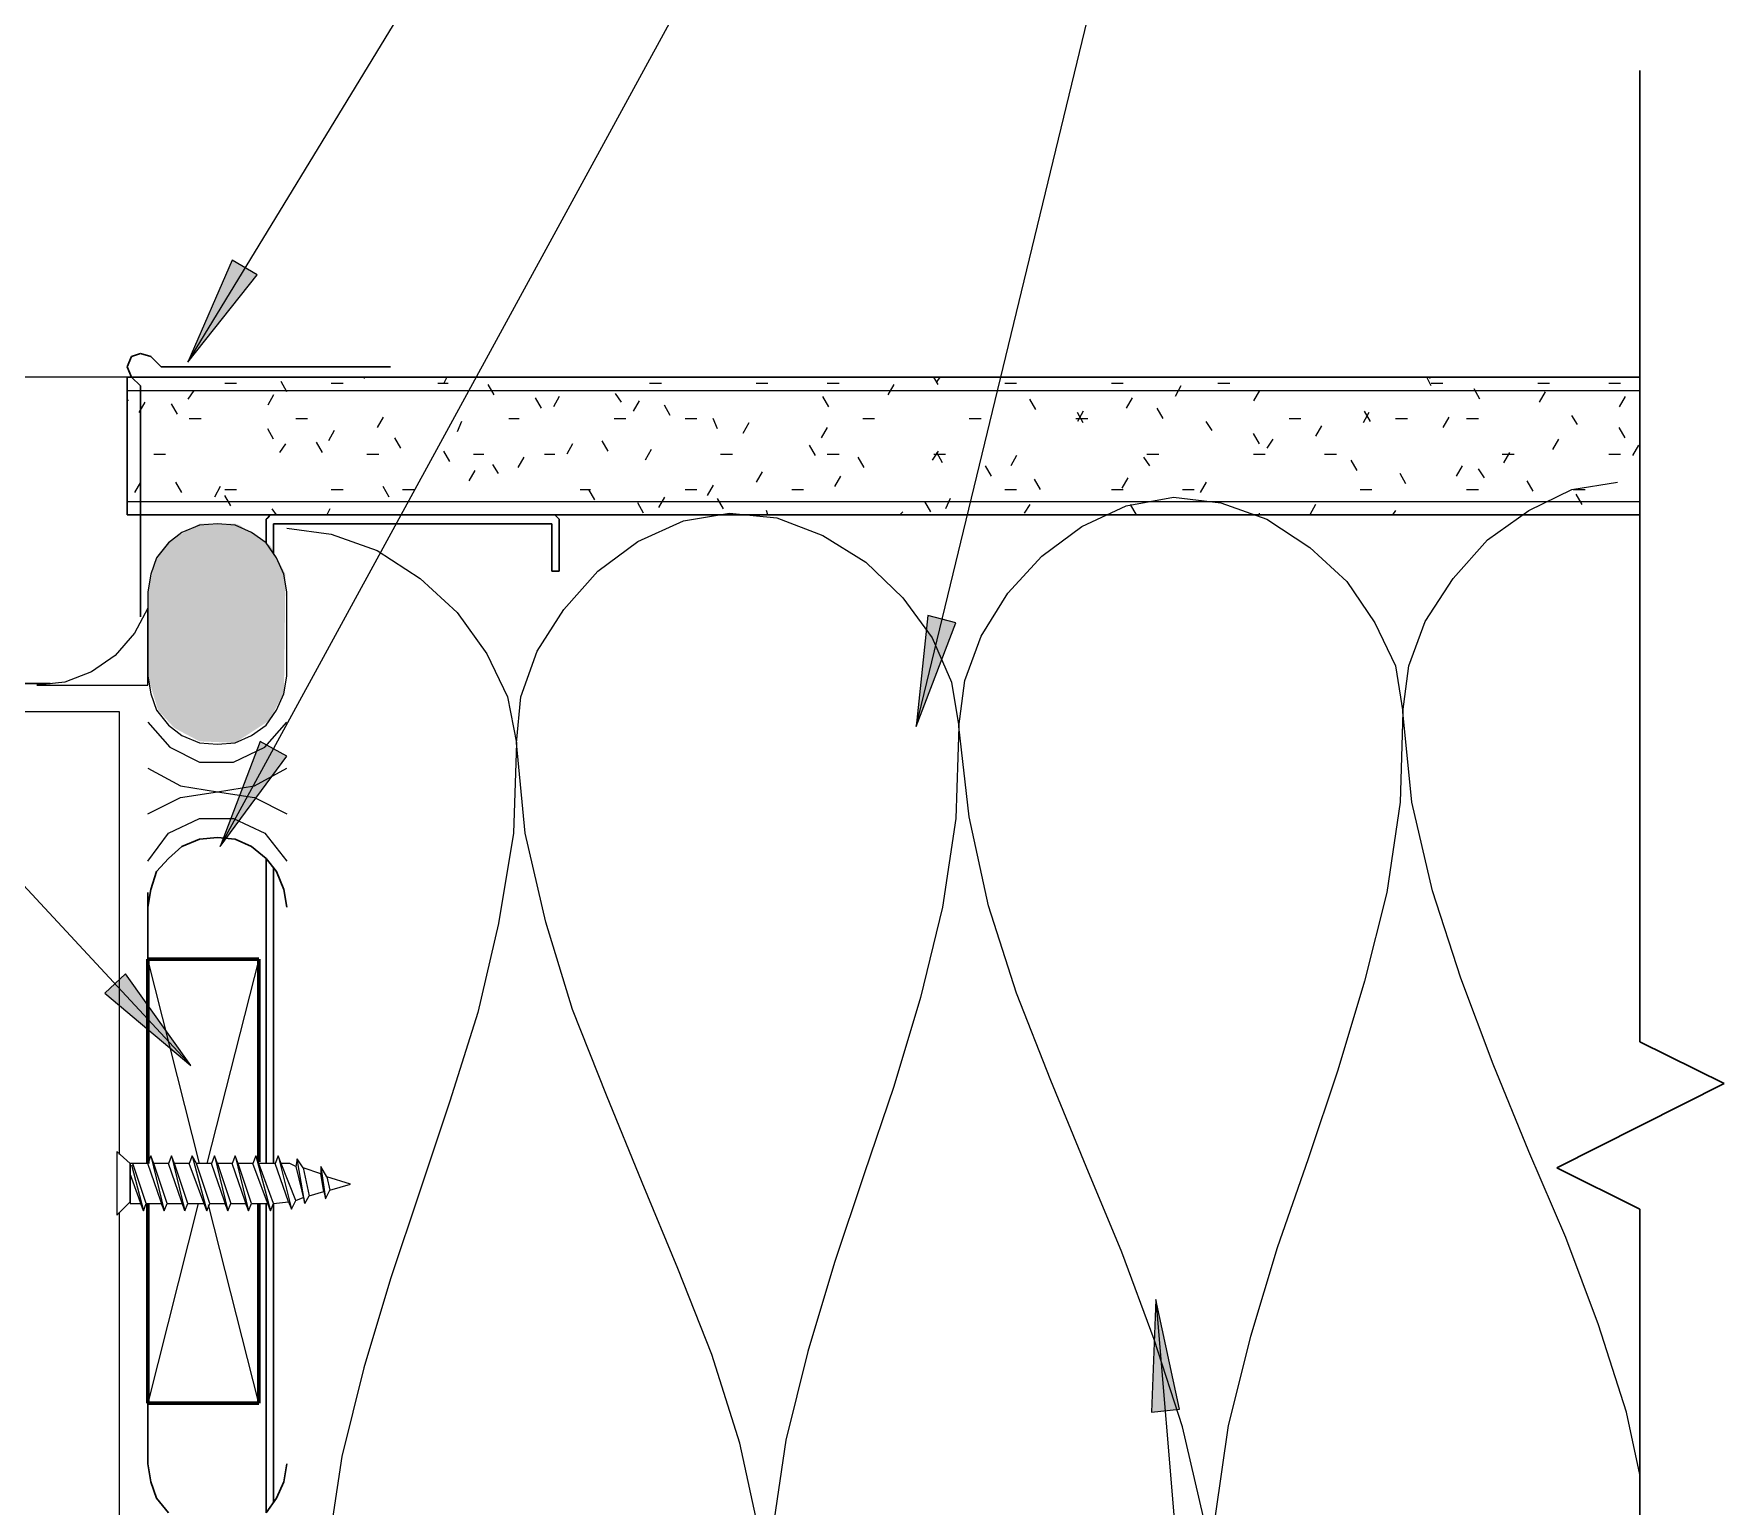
# Model space of a CAD drawing. Header units: inches. Extents: x -6061 to 13621, y -296 to 7483.
# Drawn here: x 939.7 to 1031.1, y 2628.9 to 2708.5 of the extents above; entities that cross this region are included whole.
import ezdxf
from ezdxf.xclip import XClip

# ---------------------------------------------------------------- set-up
doc = ezdxf.new("R2010")
doc.units = ezdxf.units.IN
doc.header["$MEASUREMENT"] = 0
doc.header["$XCLIPFRAME"] = 0
doc.layers.get('0').update_dxf_attribs({"linetype": 'CONTINUOUS'})

# ---------------------------------------------------------------- blocks, each defined once
blk = doc.blocks.new('MF151124_13')
at = {"true_color": 0x7f7f7f}
blk.add_hatch(color=8, dxfattribs=at).paths.add_polyline_path([(662.6436518554266, 110.6593308599045), (666.6229850998149, 110.6593308599045), (666.6229850998149, 116.9246640531967), (662.6436518554266, 116.9246640531967)])
blk = doc.blocks.new('MF151174_16')
at = {"true_color": 0x7f7f7f}
blk.add_hatch(color=8, dxfattribs=at).paths.add_polyline_path([(659.4686519263934, 112.3103308230018), (662.6436518554266, 112.3103308230018), (662.6436518554266, 114.4693307747444), (659.4686519263934, 114.4693307747444)])

msp = doc.modelspace()

# ---------------------------------------------------------------- hatches: boundary and pattern name
at = {"true_color": 0x000007}
for points in [[(947.9848354226931, 2690.776636328521), (951.7490888163582, 2695.501975695037), (950.3875503548197, 2696.302880672412)], [(987.389360309571, 2671.074373885082), (989.5518037484849, 2676.680708726711), (988.0300842914714, 2677.081161215399)], [(949.7468263729193, 2664.58704356834), (953.3508987711093, 2669.472563930331), (951.9092698118334, 2670.273468907707)], [(948.1450164181683, 2652.733649903182), (944.6210345177158, 2657.69926076291), (943.4997675493898, 2656.658084292322)], [(1000.364020943055, 2640.079351260648), (1000.123749449842, 2633.992473432594), (1001.645468906856, 2634.152654428069)]]:
    msp.add_hatch(color=7, dxfattribs=at).paths.add_polyline_path(points)

# ---------------------------------------------------------------- linework, layer by layer
at = {"color": 7, "linetype": 'Continuous', "lineweight": 9, "true_color": 0x000007}
for p, q in [((947.9848354226931, 2690.776636328521), (1000.444111440793, 2776.793830898657)), ((949.7468263729193, 2664.58704356834), (1000.444111440793, 2757.492020943906)), ((948.1450164181683, 2652.733649903182), (857.6427539747292, 2750.203785649788)), ((987.389360309571, 2671.074373885082), (1000.444111440793, 2724.895188364721)), ((944.7011250154533, 2689.975731351145), (870.7775956036885, 2689.975731351145)), ((957.5956951511998, 2689.975731351145), (957.5156046534623, 2689.895640853408)), ((962.0006725267654, 2689.975731351145), (961.8404915312904, 2689.655369360195)), ((988.5907177756344, 2689.575278862458), (988.3504462824214, 2689.975731351145)), ((988.6708082733719, 2689.975731351145), (988.5106272778967, 2689.735459857933)), ((1008.373070716811, 2689.975731351145), (1008.292980219073, 2689.975731351145)), ((1015.260853522241, 2689.49518836472), (1015.020582029028, 2689.975731351145)), ((1015.260853522241, 2689.975731351145), (1015.180763024503, 2689.895640853408)), ((1023.830536780159, 2689.975731351145), (1023.830536780159, 2689.975731351145)), ((944.7011250154533, 2689.254916871508), (1026.553613703236, 2689.254916871508)), ((948.3051974136433, 2689.254916871508), (947.9848354226931, 2688.774373885082)), ((949.987097866132, 2689.655369360195), (950.6278218480325, 2689.655369360195)), ((953.3508987711093, 2689.17482637377), (953.0305367801591, 2689.735459857933)), ((955.7536137032359, 2689.655369360195), (956.3943376851366, 2689.655369360195)), ((961.5201295403401, 2689.655369360195), (962.0807630245029, 2689.655369360195)), ((964.5635684543674, 2689.014645378295), (964.243206463417, 2689.575278862458)), ((971.4513512597971, 2688.614192889607), (971.1309892688469, 2689.094735876033)), ((972.9730707168108, 2689.655369360195), (973.6137946987112, 2689.655369360195)), ((978.7395865539147, 2689.655369360195), (979.3803105358154, 2689.655369360195)), ((982.5839304453177, 2689.655369360195), (983.224654427218, 2689.655369360195)), ((986.1880028435078, 2689.575278862458), (985.8676408525573, 2689.014645378295)), ((992.1947901738245, 2689.655369360195), (992.8355141557247, 2689.655369360195)), ((997.9613060109284, 2689.655369360195), (998.6020299928289, 2689.655369360195)), ((1001.725559404593, 2689.49518836472), (1001.405197413643, 2688.934554880557)), ((1003.727821848032, 2689.655369360195), (1004.368545829933, 2689.655369360195)), ((1005.970355784684, 2689.254916871508), (1005.649993793734, 2688.694283387345)), ((1015.260853522241, 2689.655369360195), (1015.901577504141, 2689.655369360195)), ((1017.90383994758, 2688.774373885082), (1017.58347795663, 2689.335007369245)), ((1021.027369359345, 2689.655369360195), (1021.668093341245, 2689.655369360195)), ((1021.427821848032, 2689.17482637377), (1021.107459857082, 2688.614192889607)), ((1024.871713250747, 2689.655369360195), (1025.512437232648, 2689.655369360195)), ((944.7812155131908, 2688.694283387345), (944.7011250154533, 2688.774373885082)), ((945.662210988304, 2688.614192889607), (945.3418489973537, 2688.053559405444)), ((947.4242019385301, 2687.973468907707), (947.1038399475799, 2688.53410239187)), ((952.6300842914713, 2689.014645378295), (952.3097223005211, 2688.454011894132)), ((967.1264643819691, 2688.293830898657), (966.8061023910188, 2688.85446438282)), ((968.0875503548198, 2688.934554880557), (967.7671883638695, 2688.373921396395)), ((972.4124372326478, 2688.694283387345), (972.0920752416976, 2688.133649903182)), ((974.0943376851365, 2687.893378409969), (973.7739756941862, 2688.454011894132)), ((982.6640209430552, 2688.373921396395), (982.3436589521048, 2688.934554880557)), ((993.8766906263131, 2688.21374040092), (993.5563286353629, 2688.774373885082)), ((996.4395865539148, 2688.133649903182), (996.1192245629647, 2687.573016419019)), ((999.0825729792541, 2688.85446438282), (998.7622109883039, 2688.293830898657)), ((1000.764473431743, 2687.733197414494), (1000.444111440793, 2688.293830898657)), ((1011.977143115001, 2687.573016419019), (1011.656781124051, 2688.133649903182)), ((1025.75270872586, 2688.934554880557), (1025.43234673491, 2688.373921396395)), ((948.0649259204306, 2687.733197414494), (948.7056499023311, 2687.733197414494)), ((953.8314417575348, 2687.733197414494), (954.4721657394352, 2687.733197414494)), ((958.5567811240508, 2687.813287912232), (958.2364191331003, 2687.252654428069)), ((962.801577504141, 2687.573016419019), (962.5613060109283, 2687.012382934856)), ((965.3644734317429, 2687.733197414494), (965.9251069159059, 2687.733197414494)), ((971.0508987711094, 2687.733197414494), (971.6916227530098, 2687.733197414494)), ((974.8952426625121, 2687.733197414494), (975.5359666444126, 2687.733197414494)), ((976.6572336127383, 2687.172563930331), (976.4169621195256, 2687.733197414494)), ((978.339134065227, 2687.492925921281), (978.018772074277, 2686.932292437119)), ((982.5839304453177, 2687.252654428069), (982.2635684543673, 2686.692020943906)), ((984.5061023910189, 2687.733197414494), (985.1468263729193, 2687.733197414494)), ((990.2726182281231, 2687.733197414494), (990.9133422100233, 2687.733197414494)), ((996.039134065227, 2687.733197414494), (996.6798580471275, 2687.733197414494)), ((996.4395865539148, 2687.492925921281), (996.1192245629647, 2688.053559405444)), ((1003.407459857082, 2687.092473432594), (1003.087097866132, 2687.573016419019)), ((1007.572165739435, 2687.733197414494), (1008.212889721336, 2687.733197414494)), ((1009.334156689662, 2687.332744925806), (1009.013794698711, 2686.772111441644)), ((1011.897052617263, 2688.053559405444), (1011.576690626313, 2687.492925921281)), ((1013.338681576539, 2687.733197414494), (1013.97940555844, 2687.733197414494)), ((1016.221939495091, 2687.813287912232), (1015.901577504141, 2687.252654428069)), ((1017.183025467942, 2687.733197414494), (1017.823749449842, 2687.733197414494)), ((1023.189812798259, 2687.412835423544), (1022.869450807309, 2687.893378409969)), ((1025.75270872586, 2686.692020943906), (1025.43234673491, 2687.252654428069)), ((952.6300842914713, 2686.611930446168), (952.3097223005211, 2687.172563930331)), ((953.2708082733718, 2686.371658952955), (952.9504462824216, 2685.89111596653)), ((955.2730707168107, 2685.89111596653), (954.9527087258607, 2686.451749450693)), ((955.9137946987112, 2687.092473432594), (955.5934327077609, 2686.531839948431)), ((959.5178670969012, 2686.131387459743), (959.197505105951, 2686.692020943906)), ((968.8083648344577, 2686.371658952955), (968.4880028435075, 2685.811025468793)), ((970.7305367801591, 2685.971206464268), (970.4101747892089, 2686.531839948431)), ((981.943206463417, 2685.730934971055), (981.6228444724668, 2686.291568455218)), ((1005.970355784684, 2686.371658952955), (1005.649993793734, 2686.932292437119)), ((1006.691170264322, 2686.611930446168), (1006.370808273372, 2686.131387459743)), ((1022.14863632767, 2686.611930446168), (1021.82827433672, 2686.051296962005)), ((1026.473523205499, 2686.291568455218), (1026.153161214548, 2685.730934971055)), ((946.1427539747292, 2685.811025468793), (946.7834779566299, 2685.811025468793)), ((957.6757856489376, 2685.811025468793), (958.3165096308378, 2685.811025468793)), ((962.1608535222406, 2685.410572980105), (961.8404915312904, 2685.971206464268)), ((963.4423014860415, 2685.811025468793), (964.0029349702045, 2685.811025468793)), ((966.1653784091184, 2685.650844473318), (965.8450164181684, 2685.090210989154)), ((967.2866453774443, 2685.811025468793), (967.847278861607, 2685.811025468793)), ((973.0531612145485, 2686.051296962005), (972.732799223598, 2685.490663477843)), ((976.8174146082135, 2685.811025468793), (977.4581385901138, 2685.811025468793)), ((982.5839304453177, 2685.811025468793), (983.224654427218, 2685.811025468793)), ((984.5861928887564, 2685.090210989154), (984.2658308978062, 2685.650844473318)), ((988.5907177756344, 2685.971206464268), (988.2703557846839, 2685.490663477843)), ((988.3504462824214, 2685.811025468793), (988.9911702643221, 2685.811025468793)), ((988.8309892688469, 2685.330482482367), (988.5106272778967, 2685.89111596653)), ((992.8355141557247, 2685.730934971055), (992.5151521647747, 2685.170301486892)), ((1000.043658952105, 2685.170301486892), (999.7232969611546, 2685.650844473318)), ((999.8834779566298, 2685.811025468793), (1000.52420193853, 2685.811025468793)), ((1005.649993793734, 2685.811025468793), (1006.290717775634, 2685.811025468793)), ((1009.494337685137, 2685.811025468793), (1010.135061667037, 2685.811025468793)), ((1011.256328635363, 2684.930029993679), (1010.935966644412, 2685.490663477843)), ((1019.105197413643, 2685.811025468793), (1019.745921395544, 2685.811025468793)), ((1019.505649902331, 2685.89111596653), (1019.185287911381, 2685.330482482367)), ((1024.871713250747, 2685.811025468793), (1025.512437232648, 2685.811025468793)), ((963.522391983779, 2684.930029993679), (963.2020299928288, 2684.369396509517)), ((964.80383994758, 2684.769848998204), (964.4834779566297, 2685.25039198463)), ((979.0599485448652, 2684.849939495942), (978.7395865539147, 2684.289306011779)), ((983.3047449249555, 2684.609668002729), (982.9843829340052, 2684.049034518566)), ((991.4739756941863, 2684.609668002729), (991.1536137032363, 2685.170301486892)), ((994.1169621195256, 2683.888853523091), (993.7966001285754, 2684.449487007254)), ((998.8423014860416, 2684.529577504992), (998.5219394950914, 2683.968944020829)), ((1013.899315060702, 2684.209215514042), (1013.578953069752, 2684.769848998204)), ((1016.942753974729, 2685.170301486892), (1016.622391983779, 2684.609668002729)), ((1018.144111440793, 2684.529577504992), (1017.823749449842, 2685.010120491417)), ((945.4219394950912, 2684.289306011779), (945.101577504141, 2683.728672527616)), ((947.6644734317426, 2683.728672527616), (947.3441114407926, 2684.289306011779)), ((949.7468263729193, 2684.049034518566), (949.426464381969, 2683.488401034404)), ((949.987097866132, 2683.888853523091), (950.6278218480325, 2683.888853523091)), ((950.3074598570822, 2683.007858047978), (949.987097866132, 2683.568491532141)), ((955.7536137032359, 2683.888853523091), (956.3943376851366, 2683.888853523091)), ((958.8771431150008, 2683.488401034404), (958.5567811240508, 2684.049034518566)), ((959.5979575946387, 2683.888853523091), (960.2386815765392, 2683.888853523091)), ((969.2088173231455, 2683.888853523091), (969.7694508073084, 2683.888853523091)), ((970.0097223005212, 2683.328220038929), (969.6893603095709, 2683.888853523091)), ((974.8952426625121, 2683.888853523091), (975.5359666444126, 2683.888853523091)), ((976.4169621195256, 2684.129125016304), (976.0966001285753, 2683.568491532141)), ((980.6617584996161, 2683.888853523091), (981.3024824815166, 2683.888853523091)), ((992.1947901738245, 2683.888853523091), (992.8355141557247, 2683.888853523091)), ((997.9613060109284, 2683.888853523091), (998.6020299928289, 2683.888853523091)), ((1001.805649902331, 2683.888853523091), (1002.446373884231, 2683.888853523091)), ((1003.087097866132, 2684.289306011779), (1002.766735875182, 2683.728672527616)), ((1011.416509630838, 2683.888853523091), (1012.057233612738, 2683.888853523091)), ((1017.183025467942, 2683.888853523091), (1017.823749449842, 2683.888853523091)), ((1020.787097866132, 2683.808763025354), (1020.466735875182, 2684.369396509517)), ((1020.546826372919, 2682.767586554765), (1022.869450807309, 2683.888853523091)), ((1022.869450807309, 2683.888853523091), (1025.352256237173, 2684.289306011779)), ((1022.949541305046, 2683.888853523091), (1023.590265286947, 2683.888853523091)), ((1023.430084291472, 2683.087948545716), (1023.109722300521, 2683.648582029879)), ((944.7011250154533, 2683.248129541191), (1026.553613703236, 2683.248129541191)), ((952.7902652869466, 2682.527315061553), (952.5499937937338, 2682.847677052503)), ((955.6735232054984, 2682.847677052503), (955.5133422100234, 2682.527315061553)), ((972.6527087258605, 2682.60740555929), (972.3323467349103, 2683.168039043453)), ((973.7739756941862, 2683.488401034404), (973.453613703236, 2682.927767550241)), ((976.9775956036885, 2682.847677052503), (976.6572336127383, 2683.408310536666)), ((979.3803105358154, 2682.527315061553), (979.3002200380777, 2682.767586554765)), ((986.668545829933, 2682.687496057028), (986.5083648344578, 2682.527315061553)), ((988.1902652869464, 2682.687496057028), (987.8699032959962, 2683.248129541191)), ((989.2314417575346, 2683.408310536666), (988.9911702643221, 2682.847677052503)), ((993.5563286353629, 2683.087948545716), (993.2359666444124, 2682.60740555929)), ((996.3594960561772, 2681.886591079653), (998.7622109883039, 2683.007858047978)), ((998.7622109883039, 2683.007858047978), (1001.325106915906, 2683.488401034404)), ((999.3228444724668, 2682.527315061553), (999.0024824815166, 2683.087948545716)), ((1001.325106915906, 2683.488401034404), (1003.888002843508, 2683.168039043453)), ((1003.888002843508, 2683.168039043453), (1006.370808273372, 2682.28704356834)), ((1009.013794698711, 2683.087948545716), (1008.693432707761, 2682.527315061553)), ((1013.338681576539, 2682.767586554765), (1013.178500581064, 2682.527315061553)), ((1018.304292436268, 2681.165776600014), (1020.546826372919, 2682.767586554765)), ((948.6255594045936, 2681.96668157739), (947.6644734317426, 2681.566229088702)), ((949.5866453774443, 2682.046772075128), (948.6255594045936, 2681.96668157739)), ((950.547731350295, 2681.96668157739), (949.5866453774443, 2682.046772075128)), ((951.4287268254081, 2681.566229088702), (950.547731350295, 2681.96668157739)), ((953.3508987711093, 2681.806500581915), (955.7536137032359, 2681.486138590964)), ((959.9984100833267, 2682.527315061553), (959.9183195855892, 2682.527315061553)), ((972.3323467349103, 2681.085686102277), (974.8151521647744, 2682.206953070603)), ((974.8151521647744, 2682.206953070603), (977.2979575946388, 2682.60740555929)), ((977.2979575946388, 2682.60740555929), (979.8608535222406, 2682.367134066078)), ((979.8608535222406, 2682.367134066078), (982.3436589521048, 2681.406048093227)), ((994.1970526172631, 2680.284781124901), (996.3594960561772, 2681.886591079653)), ((1005.970355784684, 2682.527315061553), (1005.970355784684, 2682.60740555929)), ((1006.370808273372, 2682.28704356834), (1008.693432707761, 2680.765324111327)), ((946.9436589521049, 2681.005595604539), (946.3029349702042, 2680.204690627163)), ((947.6644734317426, 2681.566229088702), (946.9436589521049, 2681.005595604539)), ((952.2296318027836, 2681.005595604539), (951.4287268254081, 2681.566229088702)), ((952.7902652869466, 2680.204690627163), (952.2296318027836, 2681.005595604539)), ((955.7536137032359, 2681.486138590964), (958.2364191331003, 2680.605143115852)), ((970.1699032959962, 2679.483876147526), (972.3323467349103, 2681.085686102277)), ((982.3436589521048, 2681.406048093227), (984.6662833864939, 2679.964419133951)), ((1016.462210988304, 2679.083423658838), (1018.304292436268, 2681.165776600014)), ((946.3029349702042, 2680.204690627163), (945.9825729792542, 2679.323695152051)), ((953.1907177756343, 2679.323695152051), (952.7902652869466, 2680.204690627163)), ((958.2364191331003, 2680.605143115852), (960.5590435674894, 2679.083423658838)), ((984.6662833864939, 2679.964419133951), (986.668545829933, 2678.04224718825)), ((992.3549711692995, 2678.282518681463), (994.1970526172631, 2680.284781124901)), ((1008.693432707761, 2680.765324111327), (1010.6956951512, 2678.923242663363)), ((945.9825729792542, 2679.323695152051), (945.822391983779, 2678.3626091792)), ((953.3508987711093, 2678.3626091792), (953.1907177756343, 2679.323695152051)), ((960.5590435674894, 2679.083423658838), (962.5613060109283, 2677.241342210874)), ((968.3278218480325, 2677.401523206349), (970.1699032959962, 2679.483876147526)), ((1014.94049153129, 2676.760799224449), (1016.462210988304, 2679.083423658838)), ((945.822391983779, 2678.3626091792), (945.822391983779, 2673.797450808159)), ((953.3508987711093, 2673.797450808159), (953.3508987711093, 2678.3626091792)), ((990.9133422100233, 2675.959894247073), (992.3549711692995, 2678.282518681463)), ((1010.6956951512, 2678.923242663363), (1012.217414608213, 2676.680708726711)), ((945.822391983779, 2677.481613704087), (945.101577504141, 2676.120075242548)), ((945.822391983779, 2673.316907821734), (945.822391983779, 2677.481613704087)), ((962.5613060109283, 2677.241342210874), (964.1631159656795, 2674.998808274222)), ((966.8861928887563, 2675.158989269697), (968.3278218480325, 2677.401523206349)), ((986.668545829933, 2678.04224718825), (988.2703557846839, 2675.879803749336)), ((1012.217414608213, 2676.680708726711), (1013.338681576539, 2674.358084292322)), ((1014.059496056177, 2674.358084292322), (1014.94049153129, 2676.760799224449)), ((945.101577504141, 2676.120075242548), (944.0604010335528, 2674.918717776485)), ((988.2703557846839, 2675.879803749336), (989.3115322552721, 2673.477088817209)), ((990.0323467349103, 2673.557179314947), (990.9133422100233, 2675.959894247073)), ((944.0604010335528, 2674.918717776485), (942.7789530697519, 2674.037722301372)), ((964.1631159656795, 2674.998808274222), (965.2843829340052, 2672.676183839833)), ((966.0051974136434, 2672.676183839833), (966.8861928887563, 2675.158989269697)), ((941.337324110476, 2673.477088817209), (939.8156046534623, 2673.316907821734)), ((942.7789530697519, 2674.037722301372), (941.337324110476, 2673.477088817209)), ((945.822391983779, 2673.797450808159), (945.9825729792542, 2672.836364835308)), ((953.1907177756343, 2672.836364835308), (953.3508987711093, 2673.797450808159)), ((989.3115322552721, 2673.477088817209), (989.7119847439599, 2671.074373885082)), ((989.7119847439599, 2671.074373885082), (990.0323467349103, 2673.557179314947)), ((1013.338681576539, 2674.358084292322), (1013.739134065227, 2671.875278862458)), ((1013.739134065227, 2671.875278862458), (1014.059496056177, 2674.358084292322)), ((939.8156046534623, 2673.316907821734), (945.822391983779, 2673.316907821734)), ((945.9825729792542, 2672.836364835308), (946.3029349702042, 2671.955369360195)), ((952.7902652869466, 2671.955369360195), (953.1907177756343, 2672.836364835308)), ((965.2843829340052, 2672.676183839833), (965.7649259204306, 2670.193378409969)), ((965.7649259204306, 2670.193378409969), (966.0051974136434, 2672.676183839833)), ((944.3006725267655, 2671.875278862458), (926.2803105358153, 2671.875278862458)), ((944.3006725267655, 2647.928220038928), (944.3006725267655, 2671.875278862458)), ((946.3029349702042, 2671.955369360195), (946.9436589521049, 2671.15446438282)), ((952.2296318027836, 2671.15446438282), (952.7902652869466, 2671.955369360195)), ((1013.739134065227, 2671.875278862458), (1013.578953069752, 2666.989758500467)), ((1014.219677051652, 2666.989758500467), (1013.739134065227, 2671.875278862458)), ((945.822391983779, 2671.314645378295), (947.0237494498424, 2669.953106916756)), ((946.9436589521049, 2671.15446438282), (947.6644734317426, 2670.593830898657)), ((951.4287268254081, 2670.593830898657), (952.2296318027836, 2671.15446438282)), ((952.1495413050459, 2669.953106916756), (953.3508987711093, 2671.314645378295)), ((989.7119847439599, 2671.074373885082), (989.5518037484849, 2666.108763025354)), ((990.2726182281231, 2666.188853523091), (989.7119847439599, 2671.074373885082)), ((947.0237494498424, 2669.953106916756), (948.6255594045936, 2669.152201939381)), ((947.6644734317426, 2670.593830898657), (948.6255594045936, 2670.193378409969)), ((948.6255594045936, 2670.193378409969), (949.5866453774443, 2670.113287912231)), ((949.5866453774443, 2670.113287912231), (950.547731350295, 2670.193378409969)), ((950.4676408525575, 2669.152201939381), (952.1495413050459, 2669.953106916756)), ((950.547731350295, 2670.193378409969), (951.4287268254081, 2670.593830898657)), ((965.7649259204306, 2670.193378409969), (965.6047449249554, 2665.307858047978)), ((966.2454689068561, 2665.307858047978), (965.7649259204306, 2670.193378409969)), ((948.6255594045936, 2669.152201939381), (950.4676408525575, 2669.152201939381)), ((945.822391983779, 2668.831839948431), (947.5843829340051, 2667.87075397558)), ((951.5889078208832, 2667.87075397558), (953.3508987711093, 2668.831839948431)), ((945.822391983779, 2666.349034518566), (947.5843829340051, 2667.23002999368)), ((947.5843829340051, 2667.87075397558), (949.5866453774443, 2667.55039198463)), ((947.5843829340051, 2667.23002999368), (949.5866453774443, 2667.55039198463)), ((949.5866453774443, 2667.55039198463), (951.5889078208832, 2667.87075397558)), ((949.5866453774443, 2667.55039198463), (951.5889078208832, 2667.23002999368)), ((951.5889078208832, 2667.23002999368), (953.3508987711093, 2666.349034518566)), ((991.3137946987113, 2661.383423658838), (990.2726182281231, 2666.188853523091)), ((1013.578953069752, 2666.989758500467), (1012.858138590114, 2662.104238138476)), ((1015.340944019978, 2662.184328636214), (1014.219677051652, 2666.989758500467)), ((945.822391983779, 2663.786138590965), (946.9436589521049, 2665.307858047978)), ((946.9436589521049, 2665.307858047978), (948.6255594045936, 2666.108763025354)), ((948.6255594045936, 2666.108763025354), (950.4676408525575, 2666.108763025354)), ((950.4676408525575, 2666.108763025354), (952.1495413050459, 2665.307858047978)), ((952.1495413050459, 2665.307858047978), (953.3508987711093, 2663.786138590965)), ((965.6047449249554, 2665.307858047978), (964.80383994758, 2660.422337685987)), ((967.3667358751818, 2660.502428183725), (966.2454689068561, 2665.307858047978)), ((989.5518037484849, 2666.108763025354), (988.8309892688469, 2661.3033331611)), ((1012.858138590114, 2662.104238138476), (1011.656781124051, 2657.298808274223)), ((1016.862663476992, 2657.458989269698), (1015.340944019978, 2662.184328636214)), ((988.8309892688469, 2661.3033331611), (987.6296318027837, 2656.417812799109)), ((992.8355141557247, 2656.658084292322), (991.3137946987113, 2661.383423658838)), ((964.80383994758, 2660.422337685987), (963.6825729792542, 2655.616907821734)), ((968.8083648344577, 2655.777088817209), (967.3667358751818, 2660.502428183725)), ((948.6255594045936, 2647.447677052503), (945.822391983779, 2658.500165740286)), ((951.8291793140959, 2658.500165740286), (949.0260118932813, 2647.447677052503)), ((1011.656781124051, 2657.298808274223), (1010.215152164775, 2652.493378409969)), ((1018.624654427218, 2652.813740400919), (1016.862663476992, 2657.458989269698)), ((987.6296318027837, 2656.417812799109), (986.1880028435078, 2651.612382934856)), ((994.6775956036886, 2651.932744925806), (992.8355141557247, 2656.658084292322)), ((963.6825729792542, 2655.616907821734), (962.1608535222406, 2650.81147795748)), ((970.6504462824216, 2651.131839948431), (968.8083648344577, 2655.777088817209)), ((1010.215152164775, 2652.493378409969), (1008.613342210023, 2647.687948545716)), ((1020.546826372919, 2648.088401034403), (1018.624654427218, 2652.813740400919)), ((986.1880028435078, 2651.612382934856), (984.5861928887564, 2646.88704356834)), ((996.59976754939, 2647.287496057028), (994.6775956036886, 2651.932744925806)), ((962.1608535222406, 2650.81147795748), (960.5590435674894, 2646.006048093227)), ((972.572618228123, 2646.406500581915), (970.6504462824216, 2651.131839948431)), ((944.8613060109283, 2647.447677052503), (944.1404915312905, 2648.088401034403)), ((944.1404915312905, 2648.088401034403), (944.1404915312905, 2644.644509631688)), ((1022.549088816358, 2643.443152165625), (1020.546826372919, 2648.088401034403)), ((944.8613060109283, 2647.447677052503), (944.8613060109283, 2645.285233613589)), ((945.822391983779, 2647.447677052503), (944.8613060109283, 2647.447677052503)), ((944.8613060109283, 2645.365324111327), (944.8613060109283, 2647.447677052503)), ((944.9413965086658, 2647.367586554766), (945.5821204905665, 2644.884781124901)), ((945.7423014860415, 2645.285233613589), (945.0214870064035, 2647.447677052503)), ((945.9825729792542, 2647.848129541191), (945.822391983779, 2647.447677052503)), ((946.7033874588922, 2644.884781124901), (945.822391983779, 2647.447677052503)), ((946.1427539747292, 2647.447677052503), (945.9825729792542, 2647.848129541191)), ((945.9825729792542, 2647.848129541191), (946.7033874588922, 2644.884781124901)), ((946.9436589521049, 2647.447677052503), (946.1427539747292, 2647.447677052503)), ((946.8635684543674, 2645.285233613589), (946.1427539747292, 2647.447677052503)), ((947.1038399475799, 2647.848129541191), (946.9436589521049, 2647.447677052503)), ((947.8246544272181, 2644.884781124901), (946.9436589521049, 2647.447677052503)), ((947.2640209430551, 2647.447677052503), (947.1038399475799, 2647.848129541191)), ((947.1038399475799, 2647.848129541191), (947.8246544272181, 2644.884781124901)), ((948.0649259204306, 2647.447677052503), (947.2640209430551, 2647.447677052503)), ((947.9848354226931, 2645.285233613589), (947.2640209430551, 2647.447677052503)), ((948.2251069159058, 2647.848129541191), (948.0649259204306, 2647.447677052503)), ((949.0260118932813, 2644.884781124901), (948.0649259204306, 2647.447677052503)), ((948.4653784091183, 2647.447677052503), (948.2251069159058, 2647.848129541191)), ((948.2251069159058, 2647.848129541191), (949.0260118932813, 2644.884781124901)), ((949.266283386494, 2647.447677052503), (948.4653784091183, 2647.447677052503)), ((949.1861928887565, 2645.285233613589), (948.4653784091183, 2647.447677052503)), ((949.426464381969, 2647.848129541191), (949.266283386494, 2647.447677052503)), ((950.1472788616072, 2644.884781124901), (949.266283386494, 2647.447677052503)), ((949.5866453774443, 2647.447677052503), (949.426464381969, 2647.848129541191)), ((949.426464381969, 2647.848129541191), (950.1472788616072, 2644.884781124901)), ((950.3875503548197, 2647.447677052503), (949.5866453774443, 2647.447677052503)), ((949.5866453774443, 2647.447677052503), (950.3074598570822, 2645.285233613589)), ((950.547731350295, 2647.848129541191), (950.3875503548197, 2647.447677052503)), ((951.2685458299327, 2644.884781124901), (950.3875503548197, 2647.447677052503)), ((950.70791234577, 2647.447677052503), (950.547731350295, 2647.848129541191)), ((950.547731350295, 2647.848129541191), (951.2685458299327, 2644.884781124901)), ((951.5088173231456, 2647.447677052503), (950.70791234577, 2647.447677052503)), ((951.4287268254081, 2645.285233613589), (950.70791234577, 2647.447677052503)), ((951.6689983186207, 2647.848129541191), (951.5088173231456, 2647.447677052503)), ((952.4699032959961, 2644.884781124901), (951.5088173231456, 2647.447677052503)), ((951.8291793140959, 2647.447677052503), (951.6689983186207, 2647.848129541191)), ((951.6689983186207, 2647.848129541191), (952.4699032959961, 2644.884781124901)), ((952.7101747892091, 2647.447677052503), (951.8291793140959, 2647.447677052503)), ((952.6300842914713, 2645.285233613589), (951.8291793140959, 2647.447677052503)), ((952.8703557846841, 2647.848129541191), (952.7101747892091, 2647.447677052503)), ((953.4309892688468, 2645.365324111327), (952.7101747892091, 2647.447677052503)), ((953.0305367801591, 2647.447677052503), (952.8703557846841, 2647.848129541191)), ((952.8703557846841, 2647.848129541191), (953.591170264322, 2644.964871622639)), ((953.5110797665843, 2647.447677052503), (953.0305367801591, 2647.447677052503)), ((953.8314417575348, 2645.445414609064), (953.0305367801591, 2647.447677052503)), ((953.8314417575348, 2647.287496057028), (953.5110797665843, 2647.447677052503)), ((953.9115322552723, 2647.687948545716), (953.8314417575348, 2647.287496057028)), ((953.8314417575348, 2647.287496057028), (954.31198474396, 2645.285233613589)), ((954.2318942462225, 2647.20740555929), (953.9115322552723, 2647.687948545716)), ((954.31198474396, 2645.285233613589), (953.9115322552723, 2647.687948545716)), ((955.1929802190732, 2646.88704356834), (954.2318942462225, 2647.20740555929)), ((954.2318942462225, 2647.20740555929), (954.5522562371727, 2645.685686102277)), ((955.5133422100234, 2646.726862572865), (955.1929802190732, 2647.287496057028)), ((955.1929802190732, 2647.287496057028), (955.1929802190732, 2646.88704356834)), ((955.1929802190732, 2647.287496057028), (955.4332517122859, 2645.525505106802)), ((998.5219394950914, 2642.64224718825), (996.59976754939, 2647.287496057028)), ((1008.613342210023, 2647.687948545716), (1006.931441757535, 2642.882518681462)), ((945.5821204905665, 2644.884781124901), (944.8613060109283, 2646.88704356834)), ((955.3531612145482, 2645.925957595489), (955.1929802190732, 2646.88704356834)), ((956.7947901738244, 2646.326410084177), (955.5133422100234, 2646.726862572865)), ((955.5133422100234, 2646.726862572865), (955.6735232054984, 2646.006048093227)), ((955.6735232054984, 2646.006048093227), (956.7947901738244, 2646.326410084177)), ((974.4947901738244, 2641.761251713137), (972.572618228123, 2646.406500581915)), ((984.5861928887564, 2646.88704356834), (982.9843829340052, 2642.081613704087)), ((944.1404915312905, 2644.644509631688), (944.8613060109283, 2645.365324111327)), ((944.8613060109283, 2645.285233613589), (945.4219394950912, 2645.285233613589)), ((945.4219394950912, 2645.285233613589), (945.5821204905665, 2644.884781124901)), ((945.5821204905665, 2644.884781124901), (945.7423014860415, 2645.285233613589)), ((945.7423014860415, 2645.285233613589), (946.5432064634172, 2645.285233613589)), ((948.5454689068558, 2645.285233613589), (945.822391983779, 2634.473016419019)), ((946.5432064634172, 2645.285233613589), (946.7033874588922, 2644.884781124901)), ((946.7033874588922, 2644.884781124901), (946.8635684543674, 2645.285233613589)), ((946.8635684543674, 2645.285233613589), (947.7445639294806, 2645.285233613589)), ((947.7445639294806, 2645.285233613589), (947.8246544272181, 2644.884781124901)), ((947.8246544272181, 2644.884781124901), (947.9848354226931, 2645.285233613589)), ((947.9848354226931, 2645.285233613589), (948.8658308978061, 2645.285233613589)), ((948.8658308978061, 2645.285233613589), (949.0260118932813, 2644.884781124901)), ((949.0260118932813, 2644.884781124901), (949.1861928887565, 2645.285233613589)), ((951.8291793140959, 2634.473016419019), (949.106102391019, 2645.205143115852)), ((949.1861928887565, 2645.285233613589), (949.987097866132, 2645.285233613589)), ((949.987097866132, 2645.285233613589), (950.1472788616072, 2644.884781124901)), ((950.1472788616072, 2644.884781124901), (950.3074598570822, 2645.285233613589)), ((950.3074598570822, 2645.285233613589), (951.1083648344577, 2645.285233613589)), ((951.1083648344577, 2645.285233613589), (951.2685458299327, 2644.884781124901)), ((951.2685458299327, 2644.884781124901), (951.4287268254081, 2645.285233613589)), ((951.4287268254081, 2645.285233613589), (952.3097223005211, 2645.285233613589)), ((952.3097223005211, 2645.285233613589), (952.4699032959961, 2644.884781124901)), ((952.4699032959961, 2644.884781124901), (952.6300842914713, 2645.285233613589)), ((952.6300842914713, 2645.285233613589), (953.4309892688468, 2645.365324111327)), ((953.4309892688468, 2645.365324111327), (953.591170264322, 2644.964871622639)), ((953.591170264322, 2644.964871622639), (953.8314417575348, 2645.445414609064)), ((953.8314417575348, 2645.445414609064), (954.2318942462225, 2645.605595604539)), ((954.2318942462225, 2645.685686102277), (954.31198474396, 2645.285233613589)), ((954.31198474396, 2645.285233613589), (954.5522562371727, 2645.685686102277)), ((954.5522562371727, 2645.685686102277), (955.3531612145482, 2645.925957595489)), ((955.3531612145482, 2645.925957595489), (955.4332517122859, 2645.525505106802)), ((955.4332517122859, 2645.525505106802), (955.6735232054984, 2646.006048093227)), ((960.5590435674894, 2646.006048093227), (958.9572336127383, 2641.200618228974)), ((944.3006725267655, 2620.857631803634), (944.3006725267655, 2644.804690627164)), ((1024.311079766584, 2638.717812799109), (1022.549088816358, 2643.443152165625)), ((1000.283930445318, 2637.916907821734), (998.5219394950914, 2642.64224718825)), ((1006.931441757535, 2642.882518681462), (1005.489812798259, 2638.077088817209)), ((976.3368716217881, 2637.116002844358), (974.4947901738244, 2641.761251713137)), ((982.9843829340052, 2642.081613704087), (981.5427539747293, 2637.276183839833)), ((958.9572336127383, 2641.200618228974), (957.5156046534623, 2636.39518836472)), ((1000.364020943055, 2640.079351260648), (1006.931441757535, 2561.750844473318)), ((1025.832799223598, 2633.992473432594), (1024.311079766584, 2638.717812799109)), ((1001.805649902331, 2633.191568455218), (1000.283930445318, 2637.916907821734)), ((1005.489812798259, 2638.077088817209), (1004.288455332196, 2633.271658952955)), ((977.8585910788017, 2632.310572980105), (976.3368716217881, 2637.116002844358)), ((981.5427539747293, 2637.276183839833), (980.3413965086661, 2632.47075397558)), ((957.5156046534623, 2636.39518836472), (956.3142471873991, 2631.589758500467)), ((1004.288455332196, 2633.271658952955), (1003.567640852557, 2628.386138590964)), ((1026.553613703236, 2630.628672527616), (1025.832799223598, 2633.992473432594)), ((980.3413965086661, 2632.47075397558), (979.6205820290279, 2627.585233613589)), ((1002.926916870657, 2628.386138590964), (1001.805649902331, 2633.191568455218)), ((956.3142471873991, 2631.589758500467), (955.5934327077609, 2626.704238138476)), ((978.8997675493897, 2627.505143115851), (977.8585910788017, 2632.310572980105))]:
    msp.add_line(p, q, dxfattribs=at)
at = {"color": 7, "linetype": 'Continuous', "lineweight": 30, "true_color": 0x000007}
for p, q in [((1026.553613703236, 2697.504238138476), (1026.553613703236, 2706.55446438282)), ((1026.553613703236, 2697.504238138476), (1026.553613703236, 2654.015097866983)), ((944.9413965086658, 2691.096998319471), (944.7011250154533, 2690.536364835309)), ((945.4219394950912, 2691.257179314946), (944.9413965086658, 2691.096998319471)), ((945.9825729792542, 2691.096998319471), (945.4219394950912, 2691.257179314946)), ((946.5432064634172, 2690.536364835309), (945.9825729792542, 2691.096998319471)), ((944.7011250154533, 2690.536364835309), (944.9413965086658, 2689.975731351145)), ((1026.553613703236, 2689.975731351145), (944.7011250154533, 2689.975731351145)), ((944.7011250154533, 2689.975731351145), (944.7011250154533, 2682.527315061553)), ((944.9413965086658, 2689.975731351145), (945.4219394950912, 2689.49518836472)), ((958.9572336127383, 2690.536364835309), (946.5432064634172, 2690.536364835309)), ((1026.553613703236, 2682.527315061553), (1026.553613703236, 2689.975731351145)), ((945.4219394950912, 2689.49518836472), (945.4219394950912, 2677.001070717662)), ((944.7011250154533, 2682.527315061553), (1026.553613703236, 2682.527315061553)), ((952.3097223005211, 2682.367134066078), (952.2296318027836, 2682.28704356834)), ((952.2296318027836, 2682.28704356834), (952.2296318027836, 2682.206953070603)), ((952.2296318027836, 2682.206953070603), (952.2296318027836, 2682.126862572865)), ((952.2296318027836, 2682.126862572865), (952.2296318027836, 2681.005595604539)), ((952.3898127982586, 2682.447224563815), (952.3097223005211, 2682.367134066078)), ((952.4699032959961, 2682.527315061553), (952.3898127982586, 2682.447224563815)), ((952.6300842914713, 2682.527315061553), (952.4699032959961, 2682.527315061553)), ((967.7671883638695, 2682.527315061553), (952.6300842914713, 2682.527315061553)), ((952.6300842914713, 2680.444962120376), (952.6300842914713, 2682.046772075128)), ((952.6300842914713, 2682.046772075128), (967.687097866132, 2682.046772075128)), ((967.687097866132, 2682.046772075128), (967.687097866132, 2679.483876147526)), ((967.847278861607, 2682.527315061553), (967.7671883638695, 2682.527315061553)), ((967.9273693593445, 2682.447224563815), (967.847278861607, 2682.527315061553)), ((968.007459857082, 2682.367134066078), (967.9273693593445, 2682.447224563815)), ((968.0875503548198, 2682.28704356834), (968.007459857082, 2682.367134066078)), ((968.0875503548198, 2682.206953070603), (968.0875503548198, 2682.28704356834)), ((968.0875503548198, 2682.126862572865), (968.0875503548198, 2682.206953070603)), ((968.0875503548198, 2679.483876147526), (968.0875503548198, 2682.126862572865)), ((967.687097866132, 2679.483876147526), (968.0875503548198, 2679.483876147526)), ((940.5364191331005, 2673.396998319472), (924.8386815765391, 2673.396998319472)), ((946.9436589521049, 2663.94631958644), (947.6644734317426, 2664.58704356834)), ((947.6644734317426, 2664.58704356834), (948.6255594045936, 2664.987496057028)), ((948.6255594045936, 2664.987496057028), (949.5866453774443, 2665.067586554766)), ((949.5866453774443, 2665.067586554766), (950.547731350295, 2664.987496057028)), ((950.547731350295, 2664.987496057028), (951.4287268254081, 2664.58704356834)), ((951.4287268254081, 2664.58704356834), (952.2296318027836, 2663.94631958644)), ((946.3029349702042, 2663.225505106802), (946.9436589521049, 2663.94631958644)), ((952.2296318027836, 2663.94631958644), (952.2296318027836, 2647.447677052503)), ((952.2296318027836, 2663.94631958644), (952.7902652869466, 2663.225505106802)), ((952.6300842914713, 2647.447677052503), (952.6300842914713, 2663.465776600015)), ((945.9825729792542, 2662.264419133951), (946.3029349702042, 2663.225505106802)), ((952.7902652869466, 2663.225505106802), (953.1907177756343, 2662.264419133951)), ((945.822391983779, 2661.3033331611), (945.9825729792542, 2662.264419133951)), ((945.822391983779, 2647.447677052503), (945.822391983779, 2662.104238138476)), ((953.1907177756343, 2662.264419133951), (953.3508987711093, 2661.3033331611)), ((1026.553613703236, 2654.015097866983), (1031.118772074277, 2651.772563930331)), ((1031.118772074277, 2651.772563930331), (1022.068545829933, 2647.20740555929)), ((1022.068545829933, 2647.20740555929), (1026.553613703236, 2644.964871622639)), ((945.822391983779, 2631.189306011779), (945.822391983779, 2645.285233613589)), ((952.2296318027836, 2645.285233613589), (952.2296318027836, 2628.546319586439)), ((952.6300842914713, 2629.106953070603), (952.6300842914713, 2645.285233613589)), ((1026.553613703236, 2644.964871622639), (1026.553613703236, 2601.475731351145)), ((945.9825729792542, 2630.228220038928), (945.822391983779, 2631.189306011779)), ((953.3508987711093, 2631.189306011779), (953.1907177756343, 2630.228220038928)), ((946.3029349702042, 2629.347224563815), (945.9825729792542, 2630.228220038928)), ((953.1907177756343, 2630.228220038928), (952.7902652869466, 2629.347224563815)), ((946.9436589521049, 2628.546319586439), (946.3029349702042, 2629.347224563815)), ((952.7902652869466, 2629.347224563815), (952.2296318027836, 2628.546319586439))]:
    msp.add_line(p, q, dxfattribs=at)
at = {"color": 7, "linetype": 'Continuous', "lineweight": 60, "true_color": 0x000007}
for p, q in [((945.822391983779, 2658.500165740286), (951.8291793140959, 2658.500165740286)), ((945.822391983779, 2647.447677052503), (945.822391983779, 2658.500165740286)), ((951.8291793140959, 2658.500165740286), (951.8291793140959, 2647.527767550241)), ((945.822391983779, 2634.473016419019), (945.822391983779, 2645.285233613589)), ((951.8291793140959, 2645.285233613589), (951.8291793140959, 2634.473016419019)), ((951.8291793140959, 2634.473016419019), (945.822391983779, 2634.473016419019))]:
    msp.add_line(p, q, dxfattribs=at)
at = {"color": 7, "linetype": 'Continuous', "lineweight": 9, "true_color": 0x000007}
for points in [[(947.9848354226931, 2690.776636328521), (951.7490888163582, 2695.501975695037), (950.3875503548197, 2696.302880672412)], [(987.389360309571, 2671.074373885082), (989.5518037484849, 2676.680708726711), (988.0300842914714, 2677.081161215399)], [(949.7468263729193, 2664.58704356834), (953.3508987711093, 2669.472563930331), (951.9092698118334, 2670.273468907707)], [(948.1450164181683, 2652.733649903182), (944.6210345177158, 2657.69926076291), (943.4997675493898, 2656.658084292322)], [(1000.364020943055, 2640.079351260648), (1000.123749449842, 2633.992473432594), (1001.645468906856, 2634.152654428069)]]:
    msp.add_lwpolyline(points, close=True, dxfattribs=at)

# ---------------------------------------------------------------- block references
at = {"color": 7, "true_color": 0xffffff}
ref = msp.add_blockref('MF151124_13', (-307.8341691021944, 2460.836817323996), dxfattribs=dict(at, xscale=1.8919015636469, yscale=1.8919015636469, zscale=1.8919015636469))
XClip(ref).set_block_clipping_path([(664.1253184889754, 116.9246640531967), (663.2363185088461, 116.4166640645514), (662.8976518497492, 115.9933307406803), (662.6436518554266, 115.0196640957768), (662.6436518554266, 112.5643308173244), (662.9399851821363, 111.5906641724209), (663.4056518383945, 111.0826641837756), (664.1253184889754, 110.7016641922916), (665.1413184662661, 110.6593308599045), (666.1149851111695, 111.2943308457111), (666.5383184350407, 112.0986641610662), (666.5806517674278, 115.485330752035), (666.1573184435566, 116.2896640673901), (665.2683184634274, 116.8823307208096), (665.1413184662661, 116.9246640531967)])
ref = msp.add_blockref('MF151174_16', (-307.8341691021944, 2460.836817323996), dxfattribs=dict(at, xscale=1.8919015636469, yscale=1.8919015636469, zscale=1.8919015636469))
XClip(ref).set_block_clipping_path([(662.6013185230395, 114.4693307747444), (662.2203185315554, 113.7073307917764), (661.6276518781359, 113.1146641383569), (660.5269852360711, 112.5219974849373), (659.4686519263934, 112.3526641553889), (662.6436518554266, 112.3103308230018), (662.6436518554266, 114.4693307747444)])

doc.saveas('drawing.dxf')
